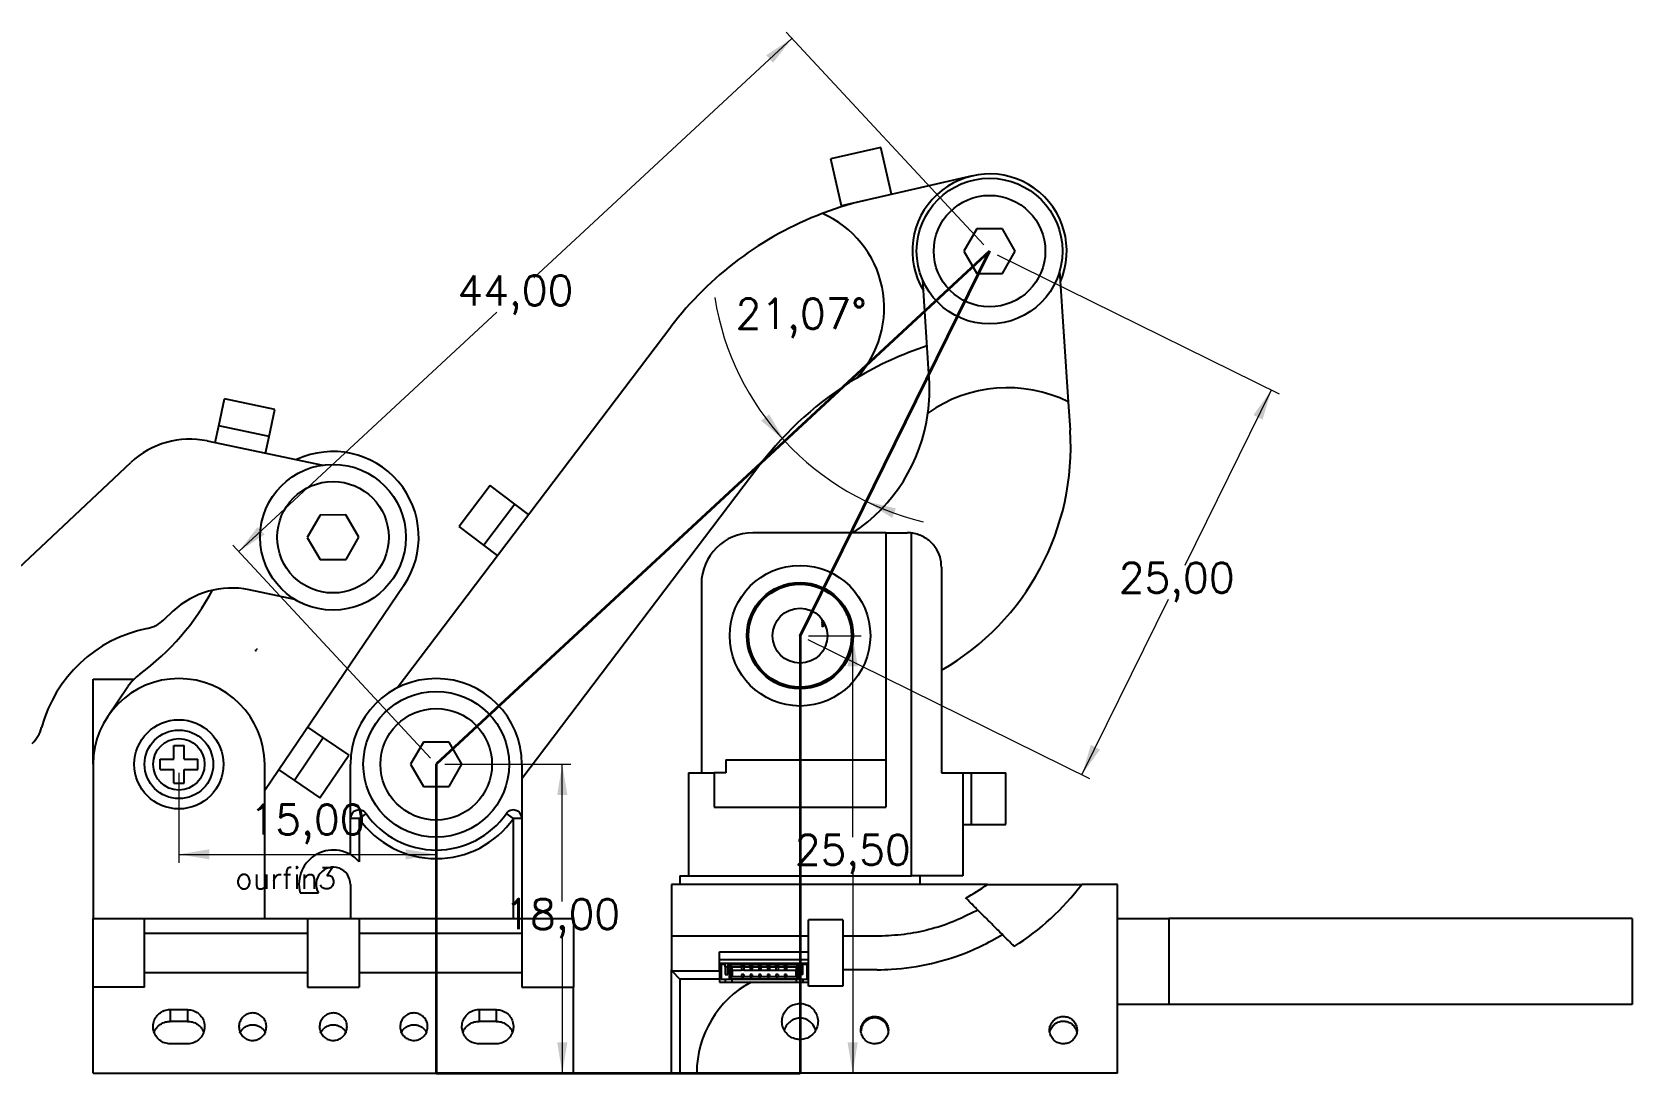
# Model space of a CAD drawing. Header units: millimetres. Extents: x 15 to 1184, y 5 to 836.
# Drawn here: x 648.5 to 835, y 470.9 to 592.3 of the extents above; entities that cross this region are included whole.
import ezdxf

# ---------------------------------------------------------------- set-up
doc = ezdxf.new("R2010")
doc.units = ezdxf.units.MM
doc.header["$PDSIZE"] = -1
doc.layers.get('0').update_dxf_attribs({"lineweight": 18})
doc.layers.add('尺寸线层', color=3, linetype='Continuous', lineweight=18)
doc.layers.add('粗实线层', color=7, linetype='Continuous', lineweight=35)
doc.styles.get("Standard").update_dxf_attribs({"font": 'txt.shx'})
doc.dimstyles.new('ISO-25', dxfattribs={"dimtxt": 2.5, "dimasz": 2.5, "dimexe": 1.25, "dimexo": 0.625, "dimtad": 1, "dimtxsty": 'Standard', "dimcen": 2.5, "dimdle": 5, "dimadec": 0, "dimazin": 0, "dimtfac": 1, "dimtmove": 0, "dimatfit": 3, "dimfxl": 0, "dimarcsym": 0})

# ---------------------------------------------------------------- blocks, each defined once
blk = doc.blocks.new('*X3')
at = {"layer": '尺寸线层', "linetype": 'Continuous'}
for points in [[(736.22, 544.62), (734.41, 547.73), (733.47, 547)], [(745.67, 537.6), (749.17, 536.76), (748.74, 535.66)]]:
    blk.add_hatch(color=0, dxfattribs=at).paths.add_polyline_path(points, flags=0)
at = {"layer": '尺寸线层', "color": 0, "linetype": 'Continuous'}
blk.add_arc((759.82, 566.51), 32.19, 189.2385, 256.5836, dxfattribs=at)
at = {"layer": '尺寸线层', "color": 0, "insert": (738.13, 558.94), "char_height": 3.5, "width": 22.5, "attachment_point": 5}
blk.add_mtext('21,07%%D', dxfattribs=at)
blk = doc.blocks.new('*X4')
at = {"layer": '尺寸线层', "linetype": 'Continuous'}
for points in [[(737.07, 591.59), (734.06, 589.61), (734.86, 588.74)], [(672.56, 531.74), (674.76, 534.59), (675.57, 533.72)]]:
    blk.add_hatch(color=0, dxfattribs=at).paths.add_polyline_path(points, flags=0)
at = {"layer": '尺寸线层', "color": 0, "linetype": 'Continuous'}
for p, q in [((706.97, 563.66), (737.07, 591.59)), ((759.41, 567.5), (736.39, 592.32)), ((702.66, 559.66), (672.56, 531.74)), ((694.9, 507.65), (671.88, 532.47))]:
    blk.add_line(p, q, dxfattribs=at)
at = {"layer": '尺寸线层', "color": 0, "insert": (704.81, 561.66), "char_height": 3.5, "width": 20.5, "attachment_point": 5}
blk.add_mtext('44,00', dxfattribs=at)
blk = doc.blocks.new('*X5')
at = {"layer": '尺寸线层', "linetype": 'Continuous'}
for points in [[(792.96, 550.58), (790.86, 547.65), (791.92, 547.12)], [(770.87, 505.72), (771.91, 509.18), (772.97, 508.65)]]:
    blk.add_hatch(color=0, dxfattribs=at).paths.add_polyline_path(points, flags=0)
at = {"layer": '尺寸线层', "color": 0, "linetype": 'Continuous'}
for p, q in [((760.99, 566.33), (793.86, 550.13)), ((782.9, 530.15), (792.96, 550.58)), ((780.93, 526.15), (770.87, 505.72)), ((738.89, 521.48), (771.76, 505.28))]:
    blk.add_line(p, q, dxfattribs=at)
at = {"layer": '尺寸线层', "color": 0, "insert": (781.91, 528.15), "char_height": 3.5, "width": 20, "attachment_point": 5}
blk.add_mtext('25,00', dxfattribs=at)
blk = doc.blocks.new('*X6')
at = {"layer": '尺寸线层', "linetype": 'Continuous'}
for points in [[(710.28, 506.92), (710.87, 503.36), (709.69, 503.36)], [(710.28, 470.92), (710.87, 474.48), (709.69, 474.48)]]:
    blk.add_hatch(color=0, dxfattribs=at).paths.add_polyline_path(points, flags=0)
at = {"layer": '尺寸线层', "color": 0, "linetype": 'Continuous'}
for p, q in [((696.58, 506.92), (711.28, 506.92)), ((710.28, 490.92), (710.28, 506.92)), ((710.28, 486.92), (710.28, 470.92)), ((696.58, 470.92), (711.28, 470.92))]:
    blk.add_line(p, q, dxfattribs=at)
at = {"layer": '尺寸线层', "color": 0, "insert": (710.28, 488.92), "char_height": 3.5, "width": 19, "attachment_point": 5}
blk.add_mtext('18,00', dxfattribs=at)
blk = doc.blocks.new('*X7')
at = {"layer": '尺寸线层', "linetype": 'Continuous'}
for points in [[(744.14, 521.92), (744.73, 518.36), (743.54, 518.36)], [(744.14, 470.92), (744.73, 474.48), (743.54, 474.48)]]:
    blk.add_hatch(color=0, dxfattribs=at).paths.add_polyline_path(points, flags=0)
at = {"layer": '尺寸线层', "color": 0, "linetype": 'Continuous'}
for p, q in [((738.99, 521.92), (745.14, 521.92)), ((744.14, 498.42), (744.14, 521.92)), ((744.14, 494.42), (744.14, 470.92)), ((738.99, 470.92), (745.14, 470.92))]:
    blk.add_line(p, q, dxfattribs=at)
at = {"layer": '尺寸线层', "color": 0, "insert": (744.14, 496.42), "char_height": 3.5, "width": 19.5, "attachment_point": 5}
blk.add_mtext('25,50', dxfattribs=at)
blk = doc.blocks.new('*X10')
at = {"layer": '尺寸线层', "linetype": 'Continuous'}
for points in [[(665.58, 496.42), (669.14, 497.01), (669.14, 495.83)], [(695.58, 496.42), (692.03, 497.01), (692.03, 495.83)]]:
    blk.add_hatch(color=0, dxfattribs=at).paths.add_polyline_path(points, flags=0)
at = {"layer": '尺寸线层', "color": 0, "linetype": 'Continuous'}
for p, q in [((665.58, 505.92), (665.58, 495.42)), ((695.58, 505.92), (695.58, 495.42)), ((665.58, 496.42), (695.58, 496.42))]:
    blk.add_line(p, q, dxfattribs=at)
at = {"layer": '尺寸线层', "color": 0, "insert": (680.58, 499.94), "char_height": 3.5, "width": 18.5, "attachment_point": 5}
blk.add_mtext('15,00', dxfattribs=at)

msp = doc.modelspace()

# ---------------------------------------------------------------- linework, layer by layer
at = {"color": 7, "linetype": 'Continuous', "lineweight": 25}
for p, q in [((747.424, 578.855), (741.574, 577.521)), ((748.67, 573.396), (747.424, 578.855)), ((742.82, 572.061), (741.574, 577.521)), ((758.092, 575.546), (745.915, 572.767)), ((745.915, 572.767), (742.82, 572.061)), ((758.593, 569.371), (757.092, 566.771)), ((761.595, 569.371), (758.593, 569.371)), ((763.096, 566.771), (761.595, 569.371)), ((757.092, 566.771), (758.593, 564.171)), ((761.595, 564.171), (763.096, 566.771)), ((753.057, 551.893), (752.3, 563.379)), ((758.593, 564.171), (761.595, 564.171)), ((768.266, 564.431), (769.27, 549.193)), ((691.04, 515.829), (722.93, 557.924)), ((670.228, 546.393), (670.881, 549.525)), ((676.755, 548.3), (670.881, 549.525)), ((769.27, 549.193), (769.487, 545.895)), ((676.102, 545.168), (676.755, 548.3)), ((669.82, 544.435), (670.228, 546.393)), ((676.102, 545.168), (670.228, 546.393)), ((675.693, 543.21), (676.102, 545.168)), ((668.881, 544.631), (682.371, 541.817)), ((630.82, 514.717), (659.991, 542.129)), ((733.321, 541.832), (705.582, 505.216)), ((701.888, 539.422), (698.264, 534.639)), ((704.757, 537.248), (701.888, 539.422)), ((704.757, 537.248), (701.134, 532.465)), ((706.351, 536.04), (704.757, 537.248)), ((682.033, 535.99), (680.547, 533.381)), ((685.035, 536.008), (682.033, 535.99)), ((686.552, 533.417), (685.035, 536.008)), ((701.134, 532.465), (698.264, 534.639)), ((747.995, 533.92), (732.499, 533.92)), ((747.995, 533.92), (747.995, 501.92)), ((747.995, 533.92), (750.499, 533.92)), ((750.995, 493.92), (750.995, 533.889)), ((680.547, 533.381), (682.064, 530.79)), ((685.066, 530.808), (686.552, 533.417)), ((702.728, 531.257), (701.134, 532.465)), ((682.064, 530.79), (685.066, 530.808)), ((754.499, 529.92), (754.499, 505.92)), ((726.499, 527.92), (726.499, 505.92)), ((679.104, 526.154), (673.768, 527.267)), ((691.824, 527.784), (675.582, 503.847)), ((664.878, 524.765), (663.811, 523.763)), ((740.473, 523.944), (740.467, 523.944)), ((740.529, 523.849), (740.557, 523.837)), ((740.559, 523.718), (740.559, 523.565)), ((740.642, 523.718), (740.559, 523.718)), ((740.559, 523.565), (740.592, 523.565)), ((740.771, 523.511), (740.559, 523.511)), ((740.559, 523.511), (740.559, 523.433)), ((740.559, 523.263), (740.559, 523.223)), ((740.844, 523.155), (740.559, 523.263)), ((740.559, 523.223), (740.637, 523.195)), ((740.559, 523.007), (740.844, 523.116)), ((740.637, 523.077), (740.559, 523.048)), ((740.559, 523.048), (740.559, 523.007)), ((740.592, 523.681), (740.667, 523.681)), ((740.592, 523.565), (740.592, 523.681)), ((740.592, 523.474), (740.792, 523.474)), ((740.592, 523.433), (740.592, 523.474)), ((740.637, 523.195), (740.637, 523.077)), ((740.788, 523.141), (740.669, 523.184)), ((740.669, 523.184), (740.669, 523.088)), ((740.669, 523.088), (740.788, 523.131)), ((740.688, 523.649), (740.688, 523.579)), ((740.688, 523.579), (740.72, 523.579)), ((740.72, 523.579), (740.72, 523.597)), ((740.811, 523.439), (740.811, 523.431)), ((740.844, 523.116), (740.844, 523.155)), ((655.582, 506.92), (655.582, 516.869)), ((655.582, 516.869), (660.381, 516.869)), ((657.307, 512.535), (659.647, 515.984)), ((680.594, 511.235), (682.415, 510)), ((682.415, 510), (679.046, 505.035)), ((682.415, 510), (685.394, 507.978)), ((694.081, 509.52), (692.58, 506.92)), ((697.083, 509.52), (694.081, 509.52)), ((698.584, 506.92), (697.083, 509.52)), ((663.382, 506.32), (663.382, 507.52)), ((663.382, 507.52), (664.982, 507.52)), ((664.982, 509.12), (666.182, 509.12)), ((664.982, 507.52), (664.982, 509.12)), ((666.182, 507.52), (666.182, 509.12)), ((666.182, 507.52), (667.782, 507.52)), ((667.782, 506.32), (667.782, 507.52)), ((682.025, 503.013), (685.394, 507.978)), ((729.363, 507.456), (729.363, 505.92)), ((729.363, 507.456), (747.995, 507.456)), ((655.582, 506.92), (655.582, 488.92)), ((663.382, 506.32), (664.982, 506.32)), ((664.982, 504.72), (664.982, 506.32)), ((666.182, 504.72), (666.182, 506.32)), ((666.182, 506.32), (667.782, 506.32)), ((675.582, 488.92), (675.582, 506.92)), ((677.226, 506.27), (679.046, 505.035)), ((685.582, 500.595), (685.582, 506.92)), ((692.58, 506.92), (694.081, 504.32)), ((697.083, 504.32), (698.584, 506.92)), ((705.582, 506.92), (705.582, 500.595)), ((724.995, 505.92), (724.995, 493.92)), ((724.995, 505.92), (727.995, 505.92)), ((727.995, 505.92), (727.995, 501.92)), ((729.363, 505.92), (727.995, 505.92)), ((754.499, 505.92), (756.995, 505.92)), ((756.995, 505.92), (756.995, 493.92)), ((756.995, 505.92), (757.995, 505.92)), ((757.995, 499.92), (757.995, 505.92)), ((757.995, 505.92), (761.995, 505.92)), ((761.995, 499.92), (761.995, 505.92)), ((664.982, 504.72), (666.182, 504.72)), ((679.046, 505.035), (682.025, 503.013)), ((694.081, 504.32), (697.083, 504.32)), ((727.995, 501.92), (747.995, 501.92)), ((686.582, 500.595), (685.582, 500.595)), ((685.582, 496.384), (685.582, 500.595)), ((687.4, 501.17), (686.582, 500.595)), ((686.582, 500.595), (686.582, 495.566)), ((704.582, 500.595), (703.764, 501.17)), ((704.582, 488.92), (704.582, 500.595)), ((705.582, 500.595), (704.582, 500.595)), ((705.582, 500.595), (705.582, 488.92)), ((756.995, 499.92), (757.995, 499.92)), ((757.995, 499.92), (761.995, 499.92)), ((685.582, 492.92), (685.582, 488.92)), ((722.995, 492.92), (722.995, 486.879)), ((759.864, 492.92), (722.995, 492.92)), ((723.995, 493.92), (723.995, 492.92)), ((723.995, 493.92), (724.995, 493.92)), ((724.995, 493.92), (750.995, 493.92)), ((756.995, 493.92), (750.995, 493.92)), ((751.995, 492.92), (751.995, 493.92)), ((774.995, 492.92), (770.836, 492.92)), ((774.995, 470.92), (774.995, 492.92)), ((679.709, 491.92), (681.85, 491.92)), ((655.582, 488.92), (661.582, 488.92)), ((655.582, 480.92), (655.582, 488.92)), ((661.582, 480.92), (661.582, 488.92)), ((661.582, 488.92), (680.582, 488.92)), ((680.582, 488.92), (680.582, 480.92)), ((680.582, 488.92), (686.582, 488.92)), ((686.582, 488.92), (686.582, 480.92)), ((686.582, 488.92), (705.582, 488.92)), ((705.582, 488.92), (705.582, 480.92)), ((705.582, 488.92), (711.582, 488.92)), ((711.582, 488.92), (711.582, 480.92)), ((738.995, 481.047), (738.995, 488.793)), ((742.995, 488.793), (738.995, 488.793)), ((742.995, 488.793), (742.995, 481.047)), ((758.722, 489.934), (758.483, 489.802)), ((774.995, 488.92), (780.995, 488.92)), ((780.995, 488.92), (780.995, 478.92)), ((834.995, 488.92), (780.995, 488.92)), ((834.995, 488.92), (834.995, 478.92)), ((661.582, 487.22), (680.582, 487.22)), ((686.582, 487.22), (705.582, 487.22)), ((737.995, 486.879), (722.995, 486.879)), ((722.995, 486.879), (722.995, 482.96)), ((738.995, 486.879), (737.995, 486.879)), ((737.995, 486.879), (737.995, 485.057)), ((746.995, 486.879), (742.995, 486.879)), ((747.202, 486.88), (746.995, 486.879)), ((760.356, 486.36), (761.586, 487.069)), ((728.595, 485.057), (737.995, 485.057)), ((728.595, 482.83), (728.595, 485.057)), ((737.995, 485.057), (738.995, 485.057)), ((737.995, 484.12), (737.995, 485.057)), ((737.995, 484.12), (728.595, 484.12)), ((728.595, 483.72), (738.995, 483.72)), ((728.812, 483.62), (728.812, 481.82)), ((728.812, 483.62), (729.282, 483.62)), ((729.282, 483.32), (729.282, 483.72)), ((729.282, 483.32), (729.282, 482.42)), ((729.582, 483.32), (729.282, 483.32)), ((729.582, 483.72), (729.582, 483.32)), ((729.582, 483.62), (729.732, 483.62)), ((729.582, 482.42), (729.582, 483.32)), ((737.892, 483.62), (729.732, 483.62)), ((729.732, 483.62), (729.732, 481.82)), ((729.832, 483.52), (729.832, 481.92)), ((737.792, 483.52), (729.832, 483.52)), ((730.032, 483.32), (729.832, 483.52)), ((730.032, 483.32), (731.192, 483.32)), ((730.032, 483.32), (730.032, 482.12)), ((731.192, 483.62), (731.192, 483.72)), ((731.192, 483.42), (731.432, 483.42)), ((731.192, 483.32), (731.192, 483.42)), ((731.432, 483.32), (731.192, 483.32)), ((731.192, 483.208), (731.192, 482.92)), ((731.432, 483.72), (731.432, 483.62)), ((731.432, 483.42), (731.432, 483.32)), ((731.432, 483.32), (732.192, 483.32)), ((731.432, 483.208), (731.432, 482.92)), ((732.192, 483.62), (732.192, 483.72)), ((732.192, 483.42), (732.432, 483.42)), ((732.192, 483.32), (732.192, 483.42)), ((732.192, 483.32), (732.432, 483.32)), ((732.192, 483.208), (732.192, 482.92)), ((732.432, 483.72), (732.432, 483.62)), ((732.432, 483.42), (732.432, 483.32)), ((732.432, 483.32), (733.192, 483.32)), ((732.432, 483.208), (732.432, 482.92)), ((733.192, 483.62), (733.192, 483.72)), ((733.192, 483.42), (733.432, 483.42)), ((733.192, 483.32), (733.192, 483.42)), ((733.192, 483.32), (733.432, 483.32)), ((733.192, 483.208), (733.192, 482.92)), ((733.432, 483.72), (733.432, 483.62)), ((733.432, 483.42), (733.432, 483.32)), ((733.432, 483.32), (734.192, 483.32)), ((733.432, 483.208), (733.432, 482.92)), ((734.192, 483.62), (734.192, 483.72)), ((734.192, 483.42), (734.432, 483.42)), ((734.192, 483.32), (734.192, 483.42)), ((734.192, 483.32), (734.432, 483.32)), ((734.192, 483.208), (734.192, 482.92)), ((734.432, 483.72), (734.432, 483.62)), ((734.432, 483.42), (734.432, 483.32)), ((734.432, 483.32), (735.192, 483.32)), ((734.432, 483.208), (734.432, 482.92)), ((735.192, 483.62), (735.192, 483.72)), ((735.192, 483.42), (735.432, 483.42)), ((735.192, 483.32), (735.192, 483.42)), ((735.192, 483.32), (735.432, 483.32)), ((735.192, 483.208), (735.192, 482.92)), ((735.432, 483.72), (735.432, 483.62)), ((735.432, 483.42), (735.432, 483.32)), ((735.432, 483.32), (736.192, 483.32)), ((735.432, 483.208), (735.432, 482.92)), ((736.192, 483.62), (736.192, 483.72)), ((736.192, 483.42), (736.432, 483.42)), ((736.192, 483.32), (736.192, 483.42)), ((736.192, 483.32), (736.432, 483.32)), ((736.192, 483.208), (736.192, 482.92)), ((736.432, 483.62), (736.432, 483.72)), ((736.432, 483.42), (736.432, 483.32)), ((736.432, 483.32), (737.592, 483.32)), ((736.432, 483.208), (736.432, 482.92)), ((737.792, 483.52), (737.592, 483.32)), ((737.592, 482.12), (737.592, 483.32)), ((737.792, 481.92), (737.792, 483.52)), ((737.892, 481.82), (737.892, 483.62)), ((737.892, 483.62), (738.042, 483.62)), ((738.995, 484.12), (737.995, 484.12)), ((738.042, 483.32), (738.042, 483.72)), ((738.042, 483.32), (738.042, 482.42)), ((738.042, 483.32), (738.342, 483.32)), ((738.342, 483.32), (738.342, 483.72)), ((738.342, 483.62), (738.812, 483.62)), ((738.342, 482.42), (738.342, 483.32)), ((738.812, 481.82), (738.812, 483.62)), ((680.582, 482.62), (661.582, 482.62)), ((705.582, 482.62), (686.582, 482.62)), ((722.995, 482.96), (723.045, 482.83)), ((722.995, 470.92), (722.995, 482.96)), ((723.045, 482.83), (728.595, 482.83)), ((723.045, 482.83), (723.995, 481.88)), ((723.995, 481.88), (723.995, 470.92)), ((728.595, 481.88), (723.995, 481.88)), ((728.595, 482.83), (728.595, 481.88)), ((728.595, 481.88), (728.595, 481.52)), ((728.595, 481.52), (732.284, 481.52)), ((729.732, 481.82), (728.812, 481.82)), ((729.269, 481.82), (729.269, 481.52)), ((729.282, 482.42), (729.582, 482.42)), ((737.892, 481.82), (729.732, 481.82)), ((729.832, 481.92), (730.032, 482.12)), ((729.832, 481.92), (737.792, 481.92)), ((730.032, 482.92), (730.069, 482.92)), ((737.592, 482.12), (730.032, 482.12)), ((730.069, 482.92), (730.069, 482.12)), ((730.069, 482.92), (731.192, 482.92)), ((730.069, 481.52), (730.069, 481.82)), ((731.044, 481.818), (731.044, 481.82)), ((731.432, 482.92), (731.192, 482.92)), ((731.432, 482.42), (731.192, 482.42)), ((731.192, 482.42), (731.192, 482.13)), ((731.192, 482.13), (731.432, 482.13)), ((731.322, 481.818), (731.322, 481.82)), ((731.432, 482.92), (732.192, 482.92)), ((731.432, 482.42), (731.432, 482.13)), ((731.636, 481.818), (731.636, 481.82)), ((731.759, 481.82), (731.759, 481.818)), ((732.192, 482.92), (732.432, 482.92)), ((732.432, 482.42), (732.192, 482.42)), ((732.192, 482.42), (732.192, 482.13)), ((732.192, 482.13), (732.432, 482.13)), ((732.254, 481.818), (732.254, 481.82)), ((732.256, 481.818), (732.256, 481.82)), ((732.284, 481.52), (738.995, 481.52)), ((732.298, 481.818), (732.298, 481.82)), ((732.426, 481.82), (732.426, 481.818)), ((732.432, 482.92), (733.192, 482.92)), ((732.432, 482.42), (732.432, 482.13)), ((732.44, 481.818), (732.44, 481.82)), ((732.484, 481.818), (732.484, 481.82)), ((732.488, 481.818), (732.488, 481.82)), ((732.608, 481.818), (732.608, 481.82)), ((732.685, 481.818), (732.608, 481.818)), ((732.685, 481.818), (732.685, 481.82)), ((732.748, 481.818), (732.748, 481.82)), ((732.75, 481.818), (732.75, 481.82)), ((732.918, 481.818), (732.918, 481.82)), ((732.923, 481.82), (732.923, 481.818)), ((732.984, 481.818), (732.984, 481.82)), ((732.986, 481.818), (732.986, 481.82)), ((733.079, 481.818), (733.079, 481.82)), ((733.192, 482.92), (733.432, 482.92)), ((733.432, 482.42), (733.192, 482.42)), ((733.192, 482.42), (733.192, 482.13)), ((733.192, 482.13), (733.432, 482.13)), ((733.202, 481.818), (733.202, 481.82)), ((733.393, 481.818), (733.393, 481.82)), ((733.432, 482.92), (734.192, 482.92)), ((733.432, 482.42), (733.432, 482.13)), ((733.438, 481.82), (733.438, 481.818)), ((734.192, 482.92), (734.432, 482.92)), ((734.432, 482.42), (734.192, 482.42)), ((734.192, 482.42), (734.192, 482.13)), ((734.192, 482.13), (734.432, 482.13)), ((734.432, 482.92), (735.192, 482.92)), ((734.432, 482.42), (734.432, 482.13)), ((735.192, 482.92), (735.432, 482.92)), ((735.432, 482.42), (735.192, 482.42)), ((735.192, 482.42), (735.192, 482.13)), ((735.192, 482.13), (735.432, 482.13)), ((735.432, 482.92), (736.192, 482.92)), ((735.432, 482.42), (735.432, 482.13)), ((736.192, 482.92), (736.432, 482.92)), ((736.432, 482.42), (736.192, 482.42)), ((736.192, 482.42), (736.192, 482.13)), ((736.192, 482.13), (736.432, 482.13)), ((736.432, 482.92), (737.555, 482.92)), ((736.432, 482.42), (736.432, 482.13)), ((737.555, 482.92), (737.592, 482.92)), ((737.555, 482.12), (737.555, 482.92)), ((737.555, 481.82), (737.555, 481.52)), ((737.592, 482.12), (737.792, 481.92)), ((738.812, 481.82), (737.892, 481.82)), ((738.342, 482.42), (738.042, 482.42)), ((738.355, 481.52), (738.355, 481.82)), ((746.995, 482.96), (742.995, 482.96)), ((661.582, 480.92), (655.582, 480.92)), ((655.582, 470.92), (655.582, 480.92)), ((680.582, 480.92), (686.582, 480.92)), ((705.582, 480.92), (711.582, 480.92)), ((711.582, 470.92), (711.582, 480.92)), ((742.995, 481.047), (738.995, 481.047)), ((664.582, 478.32), (666.582, 478.32)), ((664.582, 478.32), (664.582, 477.001)), ((666.582, 478.32), (666.582, 477.001)), ((700.582, 478.32), (702.582, 478.32)), ((700.582, 478.32), (700.582, 477.001)), ((702.582, 478.32), (702.582, 477.001)), ((780.995, 478.92), (774.995, 478.92)), ((834.995, 478.92), (780.995, 478.92)), ((666.582, 476.92), (664.582, 476.92)), ((702.582, 476.92), (700.582, 476.92)), ((666.582, 474.32), (664.582, 474.32)), ((702.582, 474.32), (700.582, 474.32)), ((655.582, 470.92), (711.582, 470.92)), ((723.995, 470.92), (722.995, 470.92)), ((725.955, 470.92), (723.995, 470.92)), ((774.995, 470.92), (725.955, 470.92))]:
    msp.add_line(p, q, dxfattribs=at)
at = {"color": 7, "linetype": 'Continuous'}
for q in [(674.438, 520.246), (674.739, 520.415)]:
    msp.add_line((674.566, 520.16), q, dxfattribs=at)
at = {"color": 7, "linetype": 'Continuous', "lineweight": 25}
for centre, radius in [((760.094, 566.771), 8.5), ((760.094, 566.771), 6.5), ((683.549, 533.399), 8.5), ((683.549, 533.399), 6.5), ((737.995, 521.92), 8.2), ((737.995, 521.92), 6.2), ((737.995, 521.92), 6), ((737.995, 521.92), 3.2), ((695.582, 506.92), 8.5), ((695.582, 506.92), 6.5), ((665.582, 506.92), 5.2), ((665.582, 506.92), 4), ((665.582, 506.92), 3)]:
    msp.add_circle(centre, radius, dxfattribs=at)
for centre, radius, start, end in [((760.094, 566.771), 9, 336.50346, 132.85355), ((754.813, 533.769), 40, 102.85355, 110.81661), ((760.094, 566.771), 9, 132.85355, 211.03554), ((754.813, 533.769), 40, 110.81661, 142.85355), ((735.809, 560.156), 12, 316.72718, 66.47605), ((765.205, 517.678), 40, 108.05807, 121.09627), ((765.205, 517.678), 40, 121.09627, 142.85355), ((733.1, 550.579), 20, 352.22584, 3.7695), ((762.198, 534.84), 16, 63.7695, 125.45689), ((733.1, 550.579), 20, 303.59909, 352.22584), ((666.839, 534.841), 10, 78.21931, 133.21931), ((739.552, 543.923), 30, 299.88449, 3.7695), ((683.549, 533.399), 10, 325.8411, 115.08921), ((732.499, 527.92), 6, 90, 180), ((750.499, 529.92), 4, 82.88318, 90), ((643.121, 541.496), 30, 306.65297, 331.60459), ((671.726, 517.478), 10, 78.21931, 133.21931), ((665.036, 507.074), 16, 101.43098, 165.00764), ((661.072, 526.677), 4, 281.43098, 313.21931), ((665.582, 506.92), 10, 360, 180), ((664.612, 512.615), 6, 126.65297, 145.8411), ((695.582, 506.92), 10, 0, 180), ((645.717, 512.248), 4, 313.21931, 345.00764), ((686.582, 500.595), 1, 35.0968, 180), ((695.582, 506.92), 11, 215.0968, 324.9032), ((695.582, 506.92), 10, 215.0968, 324.9032), ((704.582, 500.595), 1, 0, 144.9032), ((683.582, 492.92), 4, 41.40962, 194.47751), ((683.582, 492.92), 2, 0, 210), ((746.995, 510.92), 22.127, 297.78797, 305.56215), ((746.995, 510.92), 29.873, 302.3391, 322.94717), ((737.995, 470.92), 12.04, 118.31311, 180)]:
    msp.add_arc(centre, radius, start, end, dxfattribs=at)
for points, knots in [([(754.499, 529.92), (754.463, 530.327), (754.389, 531.138), (753.827, 532.245), (752.942, 533.182), (751.908, 533.728), (751.212, 533.851), (750.995, 533.889)], [0, 0, 0, 0, 1.1918295, 2.3776779, 3.7051351, 5.1312926, 5.7791262, 5.7791262, 5.7791262, 5.7791262]), ([(743.545, 524.388), (743.525, 524.388), (743.483, 524.388), (743.427, 524.388), (743.38, 524.388), (743.363, 524.388), (743.354, 524.388)], [0, 0, 0, 0, 0.04755932, 0.09566907, 0.14325775, 0.19138595, 0.19138595, 0.19138595, 0.19138595]), ([(740.467, 523.944), (740.466, 523.943), (740.466, 523.942), (740.466, 523.941), (740.466, 523.941), (740.466, 523.941), (740.466, 523.941), (740.466, 523.94), (740.465, 523.94), (740.465, 523.94), (740.465, 523.939), (740.465, 523.939), (740.465, 523.939), (740.465, 523.938), (740.465, 523.938), (740.465, 523.938), (740.465, 523.937), (740.465, 523.937), (740.465, 523.936), (740.465, 523.936), (740.465, 523.936), (740.465, 523.935), (740.465, 523.935), (740.465, 523.935), (740.464, 523.934), (740.464, 523.934), (740.464, 523.934), (740.464, 523.933), (740.464, 523.933), (740.464, 523.933), (740.464, 523.932), (740.464, 523.932), (740.464, 523.932), (740.464, 523.931), (740.464, 523.931), (740.464, 523.93), (740.464, 523.93), (740.464, 523.93), (740.464, 523.929), (740.464, 523.929), (740.464, 523.928), (740.464, 523.928), (740.464, 523.928), (740.464, 523.927), (740.464, 523.927), (740.464, 523.927), (740.464, 523.926), (740.464, 523.926), (740.464, 523.925), (740.464, 523.925), (740.464, 523.925), (740.464, 523.924), (740.464, 523.924), (740.464, 523.923), (740.464, 523.923), (740.464, 523.923), (740.464, 523.922), (740.464, 523.922), (740.464, 523.921), (740.464, 523.921)], [0, 0, 0, 0, 0.002400579, 0.002700582, 0.003000584, 0.003300586, 0.003600588, 0.00390059, 0.004200592, 0.0048006, 0.005100602, 0.005400604, 0.005700606, 0.006000608, 0.00630061, 0.006600612, 0.007200619, 0.007500621, 0.007800623, 0.008100625, 0.008400626, 0.008700628, 0.009300635, 0.009600637, 0.009900638, 0.01020064, 0.010500642, 0.011100648, 0.01140065, 0.011700651, 0.012000653, 0.012300654, 0.01290066, 0.013200662, 0.013500663, 0.013800665, 0.014400671, 0.014700672, 0.015000674, 0.015600679, 0.01590068, 0.016200682, 0.016500683, 0.017100688, 0.01740069, 0.017700691, 0.018300696, 0.018600698, 0.018900699, 0.019500704, 0.019800705, 0.020100707, 0.020700711, 0.021000712, 0.021300714, 0.021900718, 0.02220072, 0.022731559, 0.02326241, 0.02326241, 0.02326241, 0.02326241]), ([(740.464, 523.921), (740.464, 523.919), (740.464, 523.911), (740.467, 523.897), (740.476, 523.883), (740.486, 523.873), (740.497, 523.865), (740.511, 523.856), (740.523, 523.851), (740.529, 523.849)], [0, 0, 0, 0, 0.0048102, 0.02429543, 0.04376474, 0.05443272, 0.06509242, 0.08436205, 0.10396303, 0.10396303, 0.10396303, 0.10396303]), ([(740.559, 523.433), (740.559, 523.431), (740.559, 523.423), (740.56, 523.409), (740.564, 523.39), (740.568, 523.374), (740.574, 523.359), (740.58, 523.348), (740.589, 523.334), (740.595, 523.327), (740.599, 523.322)], [0, 0, 0, 0, 0.00480188, 0.02402846, 0.04326186, 0.06250287, 0.07211112, 0.09136125, 0.10097009, 0.12045199, 0.12045199, 0.12045199, 0.12045199]), ([(740.622, 523.348), (740.62, 523.349), (740.615, 523.355), (740.607, 523.366), (740.601, 523.38), (740.597, 523.391), (740.594, 523.402), (740.592, 523.416), (740.592, 523.427), (740.592, 523.433)], [0, 0, 0, 0, 0.004804399, 0.024117785, 0.041365368, 0.049963777, 0.058561178, 0.075211156, 0.092055548, 0.092055548, 0.092055548, 0.092055548]), ([(740.599, 523.322), (740.6, 523.321), (740.606, 523.315), (740.614, 523.308), (740.628, 523.299), (740.639, 523.292), (740.654, 523.287), (740.669, 523.282), (740.687, 523.28), (740.699, 523.279), (740.705, 523.279)], [0, 0, 0, 0, 0.00480279, 0.0240606, 0.03367156, 0.05293503, 0.06254561, 0.08179967, 0.09977406, 0.11795408, 0.11795408, 0.11795408, 0.11795408]), ([(740.704, 523.318), (740.703, 523.318), (740.695, 523.318), (740.68, 523.319), (740.662, 523.323), (740.641, 523.331), (740.629, 523.341), (740.622, 523.348)], [0, 0, 0, 0, 0.004805006, 0.024057279, 0.043330286, 0.060261755, 0.090652257, 0.090652257, 0.090652257, 0.090652257]), ([(740.785, 523.349), (740.784, 523.348), (740.778, 523.342), (740.764, 523.33), (740.743, 523.322), (740.722, 523.318), (740.71, 523.318), (740.704, 523.318)], [0, 0, 0, 0, 0.004809772, 0.024178651, 0.054247227, 0.071417012, 0.088867082, 0.088867082, 0.088867082, 0.088867082]), ([(740.705, 523.279), (740.707, 523.279), (740.715, 523.279), (740.729, 523.28), (740.745, 523.284), (740.757, 523.288), (740.769, 523.293), (740.78, 523.299), (740.794, 523.309), (740.801, 523.317), (740.806, 523.322)], [0, 0, 0, 0, 0.00480258, 0.0240429, 0.04329548, 0.05290657, 0.06251827, 0.08179001, 0.09140202, 0.11335782, 0.11335782, 0.11335782, 0.11335782]), ([(740.808, 523.136), (740.806, 523.137), (740.805, 523.137), (740.803, 523.137), (740.803, 523.137), (740.802, 523.137), (740.802, 523.137), (740.801, 523.138), (740.801, 523.138), (740.801, 523.138), (740.8, 523.138), (740.8, 523.138), (740.8, 523.138), (740.799, 523.138), (740.799, 523.138), (740.799, 523.138), (740.798, 523.138), (740.798, 523.138), (740.798, 523.138), (740.797, 523.138), (740.797, 523.138), (740.797, 523.139), (740.796, 523.139), (740.795, 523.139), (740.793, 523.139), (740.79, 523.14), (740.789, 523.141), (740.788, 523.141)], [0, 0, 0, 0, 0.004800314, 0.005100319, 0.005400324, 0.005700329, 0.006000334, 0.006600345, 0.00690035, 0.007200355, 0.00750036, 0.007800365, 0.008400376, 0.008700381, 0.009000387, 0.009300392, 0.009600397, 0.009900402, 0.010200407, 0.010500412, 0.011100424, 0.011400429, 0.011700434, 0.012900472, 0.015300708, 0.017956828, 0.020618007, 0.020618007, 0.020618007, 0.020618007]), ([(740.788, 523.131), (740.789, 523.131), (740.79, 523.132), (740.792, 523.132), (740.794, 523.133), (740.796, 523.133), (740.796, 523.133), (740.796, 523.133), (740.797, 523.133), (740.797, 523.134), (740.797, 523.134), (740.798, 523.134), (740.798, 523.134), (740.799, 523.134), (740.799, 523.134), (740.799, 523.134), (740.8, 523.134), (740.8, 523.134), (740.8, 523.134), (740.801, 523.134), (740.801, 523.134), (740.801, 523.134), (740.802, 523.134), (740.802, 523.135), (740.803, 523.135), (740.803, 523.135), (740.803, 523.135), (740.804, 523.135), (740.804, 523.135), (740.805, 523.135), (740.805, 523.135), (740.805, 523.135), (740.806, 523.135), (740.806, 523.135), (740.807, 523.135), (740.807, 523.135), (740.807, 523.135), (740.808, 523.136), (740.808, 523.136)], [0, 0, 0, 0, 0.002401128, 0.004801543, 0.007201746, 0.008401772, 0.008701776, 0.009001779, 0.009301782, 0.009601786, 0.009901789, 0.010501798, 0.010801801, 0.011101804, 0.011401808, 0.011701811, 0.012001815, 0.012601822, 0.012901826, 0.013201829, 0.013501832, 0.01410184, 0.014401843, 0.014701847, 0.015301854, 0.015601857, 0.015901861, 0.016501868, 0.016801871, 0.017401878, 0.017701882, 0.018001885, 0.018601892, 0.018901895, 0.019501902, 0.019801906, 0.020198994, 0.020596082, 0.020596082, 0.020596082, 0.020596082]), ([(732.307, 519.588), (732.328, 519.588), (732.37, 519.588), (732.426, 519.588), (732.472, 519.588), (732.49, 519.588), (732.499, 519.588)], [0, 0, 0, 0, 0.04755932, 0.09566907, 0.14325775, 0.19138595, 0.19138595, 0.19138595, 0.19138595]), ([(759.864, 492.92), (759.896, 492.92), (760.102, 492.92), (760.839, 492.92), (762.122, 492.92), (763.577, 492.92), (764.915, 492.92), (766.281, 492.92), (767.771, 492.92), (768.913, 492.92), (769.862, 492.92), (770.467, 492.92), (770.732, 492.92), (770.836, 492.92)], [0, 0, 0, 0, 0.1876668, 1.1985139, 2.8027734, 3.9272565, 5.0521401, 6.1856412, 7.31747, 8.7997258, 9.2229102, 10.2868685, 10.9722834, 10.9722834, 10.9722834, 10.9722834]), ([(762.975, 485.68), (762.864, 485.791), (762.641, 486.014), (761.954, 486.701), (761.089, 487.566), (760.099, 488.556), (759.095, 489.56), (758.207, 490.448), (757.586, 491.069), (757.392, 491.263), (757.311, 491.345)], [0, 0, 0, 0, 0.9970877, 1.9938835, 3.0064921, 4.0464334, 5.1110449, 6.1857531, 7.245172, 8.0105158, 8.0105158, 8.0105158, 8.0105158]), ([(758.483, 489.802), (757.605, 489.363), (755.849, 488.485), (753.035, 487.598), (750.144, 487.008), (748.183, 486.923), (747.202, 486.88)], [0, 0, 0, 0, 2.9417312, 5.8840879, 8.825824, 11.7681853, 11.7681853, 11.7681853, 11.7681853]), ([(746.995, 482.96), (747.553, 482.971), (749.68, 483.012), (753.349, 483.585), (757.267, 484.803), (759.513, 485.935), (760.356, 486.36)], [0, 0, 0, 0, 1.6750023, 6.3835707, 11.0914422, 13.9247291, 13.9247291, 13.9247291, 13.9247291]), ([(733.171, 481.82), (733.164, 481.82), (733.152, 481.82), (733.12, 481.82), (733.092, 481.82), (733.074, 481.82)], [0, 0, 0, 0, 0.0223385, 0.045320116, 0.096977334, 0.096977334, 0.096977334, 0.096977334]), ([(733.206, 481.82), (733.205, 481.82), (733.202, 481.82), (733.187, 481.82), (733.176, 481.82), (733.171, 481.82)], [0, 0, 0, 0, 0.018815753, 0.027216849, 0.035439972, 0.035439972, 0.035439972, 0.035439972]), ([(664.582, 474.32), (664.357, 474.342), (663.907, 474.386), (663.308, 474.731), (662.853, 475.239), (662.593, 475.873), (662.557, 476.556), (662.749, 477.213), (663.148, 477.769), (663.708, 478.16), (664.218, 478.308), (664.512, 478.318), (664.582, 478.32)], [0, 0, 0, 0, 0.6737535, 1.347507, 2.0212604, 2.6950139, 3.3687674, 4.0425209, 4.7162743, 5.3900278, 6.0637813, 6.2749195, 6.2749195, 6.2749195, 6.2749195]), ([(666.582, 478.32), (666.807, 478.298), (667.256, 478.254), (667.855, 477.909), (668.31, 477.401), (668.57, 476.767), (668.606, 476.084), (668.414, 475.427), (668.015, 474.871), (667.455, 474.479), (666.946, 474.332), (666.652, 474.322), (666.582, 474.32)], [0, 0, 0, 0, 0.6737535, 1.347507, 2.0212604, 2.6950139, 3.3687674, 4.0425209, 4.7162743, 5.3900278, 6.0637813, 6.2749195, 6.2749195, 6.2749195, 6.2749195]), ([(675.782, 476.32), (675.764, 476.14), (675.729, 475.78), (675.453, 475.301), (675.047, 474.937), (674.54, 474.729), (673.993, 474.7), (673.467, 474.854), (673.023, 475.173), (672.708, 475.621), (672.585, 476.06), (672.575, 476.508), (672.679, 476.953), (672.973, 477.414), (673.403, 477.753), (673.921, 477.93), (674.469, 477.925), (674.984, 477.74), (675.409, 477.394), (675.695, 476.928), (675.779, 476.546), (675.781, 476.344), (675.782, 476.32)], [0, 0, 0, 0, 0.5390465, 1.078093, 1.6171394, 2.1561859, 2.6952324, 3.2342789, 3.7733254, 4.3123718, 4.8514183, 5.1180369, 5.6570834, 6.1961298, 6.7351763, 7.2742228, 7.8132693, 8.3523158, 8.8913622, 9.4304087, 9.9694552, 10.040528, 10.040528, 10.040528, 10.040528]), ([(685.182, 476.32), (685.164, 476.14), (685.129, 475.78), (684.853, 475.301), (684.447, 474.937), (683.94, 474.729), (683.393, 474.7), (682.867, 474.854), (682.423, 475.173), (682.108, 475.621), (681.985, 476.06), (681.975, 476.508), (682.079, 476.953), (682.373, 477.414), (682.803, 477.753), (683.321, 477.93), (683.869, 477.925), (684.384, 477.74), (684.809, 477.394), (685.095, 476.928), (685.179, 476.546), (685.181, 476.344), (685.182, 476.32)], [0, 0, 0, 0, 0.5390465, 1.078093, 1.6171394, 2.1561859, 2.6952324, 3.2342789, 3.7733254, 4.3123718, 4.8514183, 5.1180369, 5.6570834, 6.1961298, 6.7351763, 7.2742228, 7.8132693, 8.3523158, 8.8913622, 9.4304087, 9.9694552, 10.040528, 10.040528, 10.040528, 10.040528]), ([(691.382, 476.32), (691.386, 476.409), (691.4, 476.676), (691.555, 477.107), (691.894, 477.535), (692.358, 477.827), (692.892, 477.948), (693.436, 477.886), (693.929, 477.647), (694.315, 477.259), (694.511, 476.847), (694.597, 476.408), (694.571, 475.952), (694.359, 475.447), (693.993, 475.041), (693.512, 474.778), (692.972, 474.689), (692.433, 474.784), (691.955, 475.053), (691.596, 475.464), (691.408, 475.911), (691.389, 476.205), (691.382, 476.32)], [0, 0, 0, 0, 0.2666069, 0.8056297, 1.3446526, 1.8836754, 2.4226983, 2.9617212, 3.500744, 4.0397669, 4.5787897, 4.8453966, 5.3844195, 5.9234423, 6.4624652, 7.001488, 7.5405109, 8.0795338, 8.6185566, 9.1575795, 9.6966023, 10.0416834, 10.0416834, 10.0416834, 10.0416834]), ([(700.582, 474.32), (700.357, 474.342), (699.907, 474.386), (699.308, 474.731), (698.853, 475.239), (698.593, 475.873), (698.557, 476.556), (698.749, 477.213), (699.148, 477.769), (699.708, 478.16), (700.218, 478.308), (700.512, 478.318), (700.582, 478.32)], [0, 0, 0, 0, 0.6737535, 1.347507, 2.0212604, 2.6950139, 3.3687674, 4.0425209, 4.7162743, 5.3900278, 6.0637813, 6.2749195, 6.2749195, 6.2749195, 6.2749195]), ([(702.582, 478.32), (702.807, 478.298), (703.256, 478.254), (703.855, 477.909), (704.31, 477.401), (704.57, 476.767), (704.606, 476.084), (704.414, 475.427), (704.015, 474.871), (703.455, 474.479), (702.946, 474.332), (702.652, 474.322), (702.582, 474.32)], [0, 0, 0, 0, 0.6737535, 1.347507, 2.0212604, 2.6950139, 3.3687674, 4.0425209, 4.7162743, 5.3900278, 6.0637813, 6.2749195, 6.2749195, 6.2749195, 6.2749195]), ([(737.995, 474.82), (738.231, 474.843), (738.703, 474.89), (739.332, 475.252), (739.81, 475.785), (740.083, 476.45), (740.121, 477.168), (739.919, 477.857), (739.5, 478.441), (738.912, 478.854), (738.22, 479.048), (737.503, 479.003), (736.841, 478.722), (736.309, 478.239), (735.968, 477.607), (735.855, 476.897), (735.983, 476.19), (736.338, 475.564), (736.88, 475.095), (737.465, 474.853), (737.848, 474.829), (737.995, 474.82)], [0, 0, 0, 0, 0.7075069, 1.4150139, 2.1225208, 2.8300277, 3.5375347, 4.2450416, 4.9525485, 5.6600555, 6.3675624, 7.0750693, 7.7825763, 8.4900832, 9.1975901, 9.9050971, 10.612604, 11.3201109, 12.0276179, 12.7351248, 13.1779421, 13.1779421, 13.1779421, 13.1779421]), ([(662.69, 475.619), (662.728, 475.728), (662.815, 475.98), (663.061, 476.305), (663.458, 476.661), (664.005, 476.913), (664.397, 476.932), (664.582, 476.942)], [0, 0, 0, 0, 0.3159951, 0.7305977, 1.124095, 1.8403074, 2.4757921, 2.4757921, 2.4757921, 2.4757921]), ([(666.582, 476.942), (666.766, 476.932), (667.158, 476.913), (667.705, 476.661), (668.102, 476.305), (668.348, 475.979), (668.436, 475.727), (668.474, 475.618)], [0, 0, 0, 0, 0.6355066, 1.3517439, 1.7452547, 2.1598717, 2.4768645, 2.4768645, 2.4768645, 2.4768645]), ([(672.69, 475.561), (672.69, 475.563), (672.719, 475.709), (672.916, 475.982), (673.221, 476.245), (673.446, 476.379), (673.669, 476.469), (674.007, 476.557), (674.395, 476.559), (674.815, 476.442), (675.15, 476.259), (675.434, 475.994), (675.61, 475.743), (675.657, 475.597), (675.669, 475.559)], [0, 0, 0, 0, 0.0099698, 0.7228689, 1.0143055, 1.2582907, 1.4550369, 1.6398661, 2.1595328, 2.4921657, 2.860217, 3.2518602, 3.6578443, 3.8002056, 3.8002056, 3.8002056, 3.8002056]), ([(682.09, 475.561), (682.09, 475.563), (682.119, 475.709), (682.316, 475.982), (682.621, 476.245), (682.846, 476.379), (683.069, 476.469), (683.407, 476.557), (683.795, 476.559), (684.215, 476.442), (684.55, 476.259), (684.834, 475.994), (685.01, 475.743), (685.057, 475.597), (685.069, 475.559)], [0, 0, 0, 0, 0.0099698, 0.7228689, 1.0143055, 1.2582907, 1.4550369, 1.6398661, 2.1595328, 2.4921657, 2.860217, 3.2518602, 3.6578443, 3.8002056, 3.8002056, 3.8002056, 3.8002056]), ([(691.49, 475.561), (691.49, 475.563), (691.519, 475.709), (691.716, 475.982), (692.021, 476.245), (692.246, 476.379), (692.469, 476.469), (692.807, 476.557), (693.195, 476.559), (693.615, 476.442), (693.95, 476.259), (694.234, 475.994), (694.41, 475.743), (694.457, 475.597), (694.469, 475.559)], [0, 0, 0, 0, 0.0099698, 0.7228689, 1.0143055, 1.2582907, 1.4550369, 1.6398661, 2.1595328, 2.4921657, 2.860217, 3.2518602, 3.6578443, 3.8002056, 3.8002056, 3.8002056, 3.8002056]), ([(698.69, 475.619), (698.728, 475.728), (698.815, 475.98), (699.061, 476.305), (699.458, 476.661), (700.005, 476.913), (700.397, 476.932), (700.582, 476.942)], [0, 0, 0, 0, 0.3159951, 0.7305977, 1.124095, 1.8403074, 2.4757921, 2.4757921, 2.4757921, 2.4757921]), ([(702.582, 476.942), (702.766, 476.932), (703.158, 476.913), (703.705, 476.661), (704.102, 476.305), (704.348, 475.979), (704.436, 475.727), (704.474, 475.618)], [0, 0, 0, 0, 0.6355066, 1.3517439, 1.7452547, 2.1598717, 2.4768645, 2.4768645, 2.4768645, 2.4768645]), ([(739.831, 475.961), (739.71, 476.199), (739.484, 476.644), (738.913, 477.119), (738.275, 477.352), (737.635, 477.328), (737.065, 477.104), (736.586, 476.694), (736.265, 476.288), (736.188, 476.002), (736.171, 475.939)], [0, 0, 0, 0, 0.7957222, 1.487217, 2.1822323, 2.7931565, 3.3745933, 3.9874086, 4.6828152, 4.8767678, 4.8767678, 4.8767678, 4.8767678]), ([(746.695, 474.316), (746.875, 474.334), (747.235, 474.369), (747.714, 474.645), (748.078, 475.051), (748.286, 475.558), (748.315, 476.105), (748.161, 476.63), (747.842, 477.075), (747.393, 477.389), (746.866, 477.537), (746.32, 477.503), (745.816, 477.289), (745.411, 476.921), (745.15, 476.439), (745.064, 475.898), (745.162, 475.36), (745.433, 474.883), (745.845, 474.526), (746.291, 474.341), (746.583, 474.323), (746.695, 474.316)], [0, 0, 0, 0, 0.5390924, 1.0781857, 1.6172549, 2.1562736, 2.6952452, 3.2341937, 3.7731532, 4.312153, 4.8512047, 5.3902972, 5.9294016, 6.4684836, 7.0075189, 7.5465035, 8.0854557, 8.6244081, 9.1633929, 9.7024286, 10.0398424, 10.0398424, 10.0398424, 10.0398424]), ([(748.284, 475.918), (748.284, 475.921), (748.295, 476.105), (748.148, 476.46), (747.846, 476.907), (747.392, 477.223), (746.866, 477.371), (746.32, 477.336), (745.816, 477.123), (745.416, 476.755), (745.156, 476.304), (745.125, 475.977), (745.111, 475.83)], [0, 0, 0, 0, 0.010921, 0.5527148, 1.0942247, 1.6347877, 2.1741625, 2.7126194, 3.2508129, 3.789504, 4.3292463, 4.7702887, 4.7702887, 4.7702887, 4.7702887]), ([(768.695, 474.316), (768.875, 474.334), (769.235, 474.369), (769.714, 474.645), (770.078, 475.051), (770.286, 475.558), (770.315, 476.105), (770.161, 476.63), (769.842, 477.075), (769.393, 477.389), (768.866, 477.537), (768.32, 477.503), (767.816, 477.289), (767.411, 476.921), (767.15, 476.439), (767.064, 475.898), (767.162, 475.36), (767.433, 474.883), (767.845, 474.526), (768.291, 474.341), (768.583, 474.323), (768.695, 474.316)], [0, 0, 0, 0, 0.5390924, 1.0781857, 1.6172549, 2.1562736, 2.6952452, 3.2341937, 3.7731532, 4.312153, 4.8512047, 5.3902972, 5.9294016, 6.4684836, 7.0075189, 7.5465035, 8.0854557, 8.6244081, 9.1633929, 9.7024286, 10.0398424, 10.0398424, 10.0398424, 10.0398424]), ([(767.135, 475.667), (767.136, 475.692), (767.147, 475.899), (767.34, 476.256), (767.7, 476.663), (768.189, 476.919), (768.73, 477), (769.264, 476.897), (769.74, 476.622), (770.079, 476.205), (770.256, 475.866), (770.262, 475.683), (770.262, 475.68)], [0, 0, 0, 0, 0.075478, 0.6206071, 1.1644881, 1.7058896, 2.2446828, 2.7818672, 3.319113, 3.8580523, 4.3996039, 4.4087921, 4.4087921, 4.4087921, 4.4087921])]:
    msp.add_open_spline(points, degree=3, knots=knots, dxfattribs=at)
at = {"color": 7, "linetype": 'Continuous'}
msp.add_point((674.566, 520.16), dxfattribs=at)
at = {"layer": '粗实线层', "color": 1}
for p, q in [((760.094, 566.771), (695.582, 506.92)), ((760.094, 566.771), (737.995, 521.92)), ((737.995, 521.92), (760.094, 566.771)), ((737.995, 521.92), (737.995, 470.92)), ((695.582, 506.92), (695.582, 470.92)), ((695.582, 470.92), (737.995, 470.92))]:
    msp.add_line(p, q, dxfattribs=at)

# ---------------------------------------------------------------- texts
at = {"layer": '尺寸线层', "insert": (672.146, 494.89), "char_height": 2.5, "width": 13.4581, "attachment_point": 1}
msp.add_mtext('ourfin3', dxfattribs=at)

# ---------------------------------------------------------------- dimensions: what is measured, and where the dimension line sits
at = {"layer": '尺寸线层'}
for base, p1, p2, angle, picture, middle in [((737.069, 591.59), (695.582, 506.92), (760.094, 566.771), 42.85355, '*X4', (704.812, 561.664)), ((792.964, 550.575), (737.995, 521.92), (760.094, 566.771), 63.7695, '*X5', (781.915, 528.15)), ((744.137, 470.92), (737.995, 521.92), (737.995, 470.92), 270, '*X7', (744.137, 496.42)), ((710.282, 470.92), (695.582, 506.92), (695.582, 470.92), 270, '*X6', (710.282, 488.92))]:
    dim = msp.add_linear_dim(base=base, p1=p1, p2=p2, angle=angle, dimstyle='ISO-25', override={"dimtxt": 3.5, "dimasz": 3.556, "dimexe": 1, "dimexo": 1, "dimgap": 1.524, "dimtih": 1, "dimtoh": 1, "dimlfac": 0.5, "dimzin": 0, "dimsah": 1, "dimdle": 7.112, "dimadec": 2, "dimtfill": 1, "dimtolj": 1, "dimtzin": 8}, dxfattribs=at)
    dim.commit()
    dim.dimension.update_dxf_attribs({"geometry": picture, "text_midpoint": middle})
at = {"layer": '尺寸线层', "color": 1}
dim = msp.add_angular_dim_2l(base=(740.62, 540.675), line1=((695.808, 507.13), (760.094, 566.771)), line2=((760.094, 567.079), (737.995, 521.92)), dimstyle='ISO-25', override={"dimtxt": 3.5, "dimasz": 3.556, "dimexe": 1, "dimexo": 1, "dimgap": 1.524, "dimtad": 0, "dimtih": 1, "dimtoh": 1, "dimlfac": 0.5, "dimzin": 0, "dimsah": 1, "dimdle": 7.112, "dimadec": 2, "dimtfill": 1, "dimtolj": 1, "dimtzin": 0}, dxfattribs=at)
dim.commit()
dim.dimension.update_dxf_attribs({"geometry": '*X3', "text_midpoint": (738.134, 558.942), "dimtype": 162})
at = {"layer": '尺寸线层'}
dim = msp.add_linear_dim(base=(695.582, 496.42), p1=(665.582, 506.92), p2=(695.582, 506.92), dimstyle='ISO-25', override={"dimtxt": 3.5, "dimasz": 3.556, "dimexe": 1, "dimexo": 1, "dimgap": 1.524, "dimtih": 1, "dimtoh": 1, "dimlfac": 0.5, "dimzin": 0, "dimsah": 1, "dimdle": 7.112, "dimadec": 2, "dimtfill": 1, "dimtolj": 1, "dimtzin": 8}, dxfattribs=at)
dim.commit()
dim.dimension.update_dxf_attribs({"geometry": '*X10', "text_midpoint": (680.582, 499.944)})

doc.saveas('drawing.dxf')
